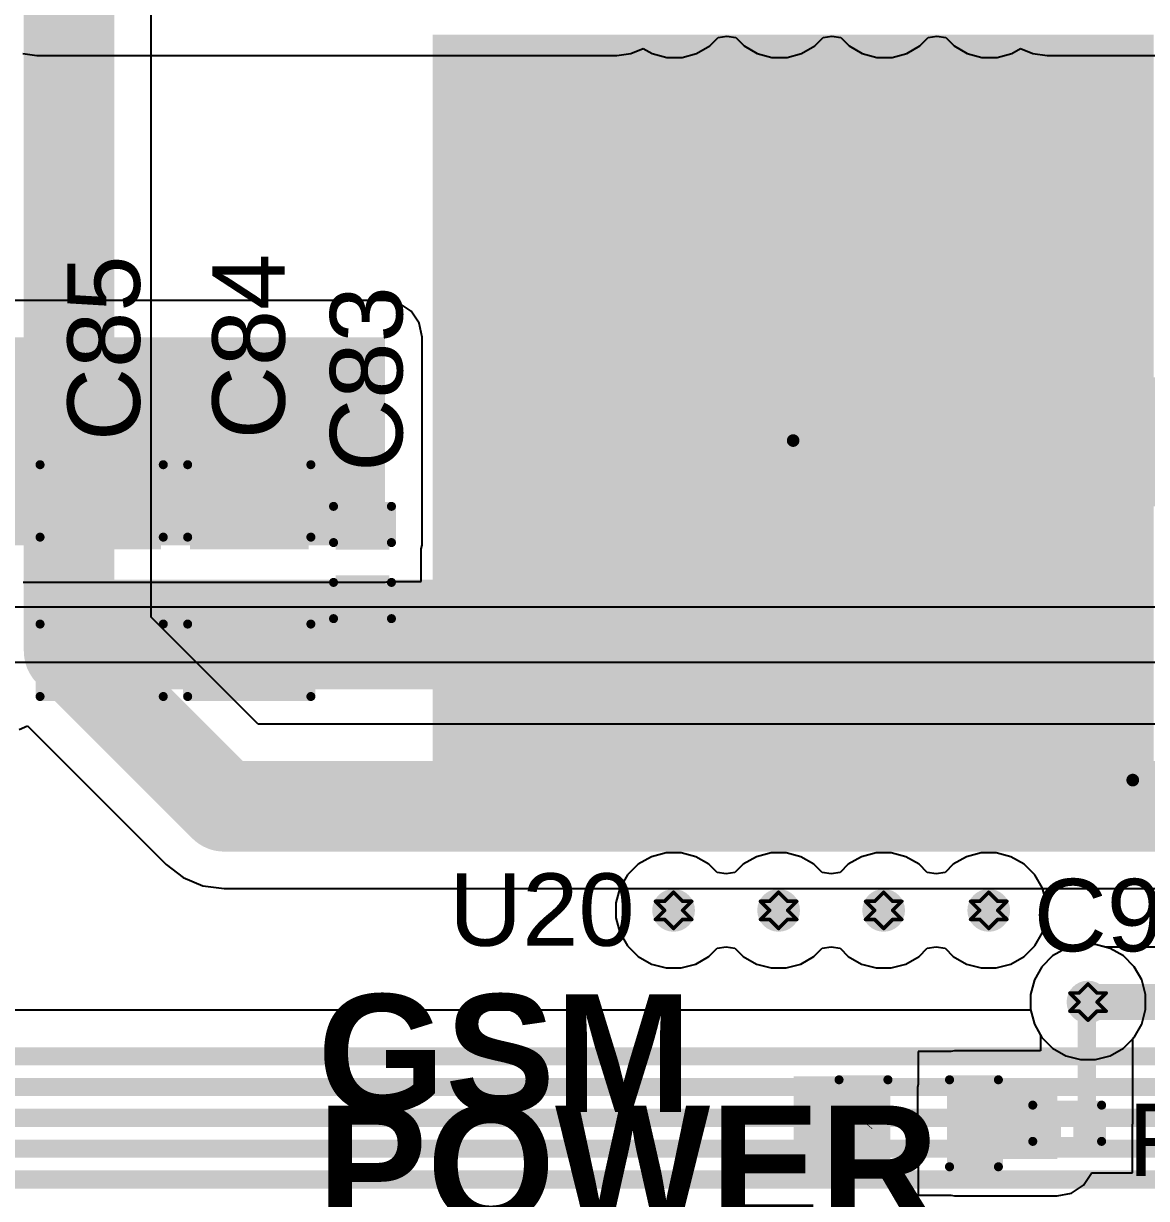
# Model space of a CAD drawing. Header units: inches. Extents: x -3 to 5437, y -3 to 5435.
# Drawn here: x 77.99 to 93.74, y 10.12 to 26.6 of the extents above; entities that cross this region are included whole.
import ezdxf

# ---------------------------------------------------------------- set-up
doc = ezdxf.new("R2010")
doc.units = ezdxf.units.IN
for name, color, linetype in [('Bottom Layer', 5, 'Continuous'), ('Bottom Solder', 6, 'Continuous'), ('Drill Drawing', 1, 'Continuous'), ('GND', 16, 'Continuous'), ('PWR', 76, 'Continuous'), ('Top Layer', 1, 'Continuous'), ('Top Overlay', 2, 'Continuous'), ('Top Paste', 8, 'Continuous'), ('Top Solder', 216, 'Continuous'), ('Via Holes', 16, 'Continuous')]:
    doc.layers.add(name, color=color, linetype=linetype)
doc.styles.add('Arial', font='', dxfattribs={"height": 0.2})
doc.styles.add('Arial_Bold', font='', dxfattribs={"height": 0.2})
doc.styles.get('Arial').set_extended_font_data('Arial')
doc.styles.get('Arial_Bold').set_extended_font_data('Arial', bold=True)

# ---------------------------------------------------------------- blocks, each defined once
blk = doc.blocks.new('C__0402_157')
at = {"layer": 'Top Layer'}
for points in [[(-0.699, -0.318), (-0.699, 0.318), (-0.241, 0.318), (-0.241, -0.318)], [(0.241, -0.318), (0.241, 0.318), (0.699, 0.318), (0.699, -0.318)]]:
    blk.add_hatch(color=1, dxfattribs=at).paths.add_polyline_path(points)
at = {"layer": 'Top Paste'}
for points in [[(-0.699, -0.318), (-0.699, 0.318), (-0.241, 0.318), (-0.241, -0.318)], [(0.241, -0.318), (0.241, 0.318), (0.699, 0.318), (0.699, -0.318)]]:
    blk.add_hatch(color=8, dxfattribs=at).paths.add_polyline_path(points)
at = {"layer": 'Top Solder'}
for points in [[(-0.758, -0.377), (-0.758, 0.377), (-0.181, 0.377), (-0.181, -0.377)], [(0.181, -0.377), (0.181, 0.377), (0.758, 0.377), (0.758, -0.377)]]:
    blk.add_hatch(color=216, dxfattribs=at).paths.add_polyline_path(points)
at = {"layer": 'Top Overlay'}
for points in [[(-0.787, 0.406, 0.127, 0.127, 0), (-0.787, -0.406, 0.127, 0.127, 0)], [(-0.787, 0.406, 0.127, 0.127, 0), (-0.279, 0.406, 0.127, 0.127, 0)], [(0.279, 0.406, 0.127, 0.127, 0), (0.787, 0.406, 0.127, 0.127, 0)], [(0.787, 0.406, 0.127, 0.127, 0), (0.787, -0.406, 0.127, 0.127, 0)], [(-0.787, -0.406, 0.127, 0.127, 0), (-0.279, -0.406, 0.127, 0.127, 0)], [(0.279, -0.406, 0.127, 0.127, 0), (0.787, -0.406, 0.127, 0.127, 0)]]:
    blk.add_lwpolyline(points, format="xyseb", dxfattribs=at)
for points in [[(-0.819, 0.406, 0.0635, 0.0635, 1), (-0.756, 0.406, 0.0635, 0.0635, 1)], [(-0.819, 0.406, 0.0635, 0.0635, 1), (-0.756, 0.406, 0.0635, 0.0635, 1)], [(-0.311, 0.406, 0.0635, 0.0635, 1), (-0.248, 0.406, 0.0635, 0.0635, 1)], [(0.248, 0.406, 0.0635, 0.0635, 1), (0.311, 0.406, 0.0635, 0.0635, 1)], [(0.756, 0.406, 0.0635, 0.0635, 1), (0.819, 0.406, 0.0635, 0.0635, 1)], [(0.756, 0.406, 0.0635, 0.0635, 1), (0.819, 0.406, 0.0635, 0.0635, 1)], [(-0.819, -0.406, 0.0635, 0.0635, 1), (-0.756, -0.406, 0.0635, 0.0635, 1)], [(-0.819, -0.406, 0.0635, 0.0635, 1), (-0.756, -0.406, 0.0635, 0.0635, 1)], [(-0.311, -0.406, 0.0635, 0.0635, 1), (-0.248, -0.406, 0.0635, 0.0635, 1)], [(0.248, -0.406, 0.0635, 0.0635, 1), (0.311, -0.406, 0.0635, 0.0635, 1)], [(0.756, -0.406, 0.0635, 0.0635, 1), (0.819, -0.406, 0.0635, 0.0635, 1)], [(0.756, -0.406, 0.0635, 0.0635, 1), (0.819, -0.406, 0.0635, 0.0635, 1)]]:
    blk.add_lwpolyline(points, format="xyseb", close=True, dxfattribs=at)
blk = doc.blocks.new('TO_263_5__D2PAK__163')
at = {"layer": 'Top Layer'}
blk.add_hatch(color=1, dxfattribs=at).paths.add_polyline_path([(-5.59, 9.528), (5.59, 9.528), (5.59, -0.382), (-5.59, -0.382)])
at = {"layer": 'Top Paste'}
blk.add_hatch(color=8, dxfattribs=at).paths.add_polyline_path([(-5.59, 9.528), (5.59, 9.528), (5.59, -0.382), (-5.59, -0.382)])
at = {"layer": 'Top Solder'}
blk.add_hatch(color=216, dxfattribs=at).paths.add_polyline_path([(-5.692, 9.629), (5.692, 9.629), (5.692, -0.484), (-5.692, -0.484)])
blk = doc.blocks.new('R___0201_179')
at = {"layer": 'Top Layer'}
for points in [[(-0.41, 0.185), (-0.14, 0.185), (-0.14, -0.185), (-0.41, -0.185)], [(0.14, 0.185), (0.41, 0.185), (0.41, -0.185), (0.14, -0.185)]]:
    blk.add_hatch(color=1, dxfattribs=at).paths.add_polyline_path(points)
at = {"layer": 'Top Paste'}
for points in [[(-0.41, 0.185), (-0.14, 0.185), (-0.14, -0.185), (-0.41, -0.185)], [(0.14, 0.185), (0.41, 0.185), (0.41, -0.185), (0.14, -0.185)]]:
    blk.add_hatch(color=8, dxfattribs=at).paths.add_polyline_path(points)
at = {"layer": 'Top Solder'}
for points in [[(-0.465, 0.24), (-0.085, 0.24), (-0.085, -0.24), (-0.465, -0.24)], [(0.085, 0.24), (0.465, 0.24), (0.465, -0.24), (0.085, -0.24)]]:
    blk.add_hatch(color=216, dxfattribs=at).paths.add_polyline_path(points)
at = {"layer": 'Top Overlay'}
for points in [[(-0.483, 0.254, 0.127, 0.127, 0), (0.483, 0.254, 0.127, 0.127, 0)], [(-0.483, -0.254, 0.127, 0.127, 0), (-0.483, 0.254, 0.127, 0.127, 0)], [(0.483, -0.254, 0.127, 0.127, 0), (0.483, 0.254, 0.127, 0.127, 0)], [(-0.483, -0.254, 0.127, 0.127, 0), (0.483, -0.254, 0.127, 0.127, 0)]]:
    blk.add_lwpolyline(points, format="xyseb", dxfattribs=at)
for points in [[(-0.514, 0.254, 0.0635, 0.0635, 1), (-0.451, 0.254, 0.0635, 0.0635, 1)], [(-0.514, 0.254, 0.0635, 0.0635, 1), (-0.451, 0.254, 0.0635, 0.0635, 1)], [(0.451, 0.254, 0.0635, 0.0635, 1), (0.514, 0.254, 0.0635, 0.0635, 1)], [(0.451, 0.254, 0.0635, 0.0635, 1), (0.514, 0.254, 0.0635, 0.0635, 1)], [(-0.514, -0.254, 0.0635, 0.0635, 1), (-0.451, -0.254, 0.0635, 0.0635, 1)], [(-0.514, -0.254, 0.0635, 0.0635, 1), (-0.451, -0.254, 0.0635, 0.0635, 1)], [(0.451, -0.254, 0.0635, 0.0635, 1), (0.514, -0.254, 0.0635, 0.0635, 1)], [(0.451, -0.254, 0.0635, 0.0635, 1), (0.514, -0.254, 0.0635, 0.0635, 1)]]:
    blk.add_lwpolyline(points, format="xyseb", close=True, dxfattribs=at)
blk = doc.blocks.new('LED_0603_193')
at = {"layer": 'Top Layer'}
for points in [[(-1, 0.5), (-0.5, 0.5), (-0.5, -0.5), (-1, -0.5)], [(0.5, 0.5), (1, 0.5), (1, -0.5), (0.5, -0.5)]]:
    blk.add_hatch(color=1, dxfattribs=at).paths.add_polyline_path(points)
at = {"layer": 'Top Overlay'}
blk.add_hatch(color=2, dxfattribs=at).paths.add_polyline_path([(1.118, -0.66), (1.753, -0.66), (1.753, 0.66), (1.118, 0.66)])
at = {"layer": 'Top Paste'}
for points in [[(-1, 0.5), (-0.5, 0.5), (-0.5, -0.5), (-1, -0.5)], [(0.5, 0.5), (1, 0.5), (1, -0.5), (0.5, -0.5)]]:
    blk.add_hatch(color=8, dxfattribs=at).paths.add_polyline_path(points)
at = {"layer": 'Top Solder'}
for points in [[(-1.102, 0.602), (-0.398, 0.602), (-0.398, -0.602), (-1.102, -0.602)], [(0.398, 0.602), (1.102, 0.602), (1.102, -0.602), (0.398, -0.602)]]:
    blk.add_hatch(color=216, dxfattribs=at).paths.add_polyline_path(points)
at = {"layer": 'Top Overlay'}
for points in [[(-1.118, 0.61, 0.127, 0.127, 0), (-1.118, -0.61, 0.127, 0.127, 0)], [(-0.432, 0.61, 0.127, 0.127, 0), (-1.118, 0.61, 0.127, 0.127, 0)], [(1.118, 0.61, 0.127, 0.127, 0), (0.432, 0.61, 0.127, 0.127, 0)], [(1.118, 0.61, 0.127, 0.127, 0), (1.118, -0.61, 0.127, 0.127, 0)], [(-0.432, -0.61, 0.127, 0.127, 0), (-1.118, -0.61, 0.127, 0.127, 0)], [(1.118, -0.61, 0.127, 0.127, 0), (0.432, -0.61, 0.127, 0.127, 0)]]:
    blk.add_lwpolyline(points, format="xyseb", dxfattribs=at)
for points in [[(-1.149, 0.61, 0.0635, 0.0635, 1), (-1.086, 0.61, 0.0635, 0.0635, 1)], [(-1.149, 0.61, 0.0635, 0.0635, 1), (-1.086, 0.61, 0.0635, 0.0635, 1)], [(-0.464, 0.61, 0.0635, 0.0635, 1), (-0.4, 0.61, 0.0635, 0.0635, 1)], [(0.4, 0.61, 0.0635, 0.0635, 1), (0.464, 0.61, 0.0635, 0.0635, 1)], [(1.086, 0.61, 0.0635, 0.0635, 1), (1.149, 0.61, 0.0635, 0.0635, 1)], [(1.086, 0.61, 0.0635, 0.0635, 1), (1.149, 0.61, 0.0635, 0.0635, 1)], [(-1.149, -0.61, 0.0635, 0.0635, 1), (-1.086, -0.61, 0.0635, 0.0635, 1)], [(-1.149, -0.61, 0.0635, 0.0635, 1), (-1.086, -0.61, 0.0635, 0.0635, 1)], [(-0.464, -0.61, 0.0635, 0.0635, 1), (-0.4, -0.61, 0.0635, 0.0635, 1)], [(0.4, -0.61, 0.0635, 0.0635, 1), (0.464, -0.61, 0.0635, 0.0635, 1)], [(1.086, -0.61, 0.0635, 0.0635, 1), (1.149, -0.61, 0.0635, 0.0635, 1)], [(1.086, -0.61, 0.0635, 0.0635, 1), (1.149, -0.61, 0.0635, 0.0635, 1)]]:
    blk.add_lwpolyline(points, format="xyseb", close=True, dxfattribs=at)
blk = doc.blocks.new('C___0805_222')
at = {"layer": 'Top Layer'}
for points in [[(-1.524, 0.762), (-0.508, 0.762), (-0.508, -0.762), (-1.524, -0.762)], [(0.508, 0.762), (1.524, 0.762), (1.524, -0.762), (0.508, -0.762)]]:
    blk.add_hatch(color=1, dxfattribs=at).paths.add_polyline_path(points)
at = {"layer": 'Top Paste'}
for points in [[(-1.524, 0.762), (-0.508, 0.762), (-0.508, -0.762), (-1.524, -0.762)], [(0.508, 0.762), (1.524, 0.762), (1.524, -0.762), (0.508, -0.762)]]:
    blk.add_hatch(color=8, dxfattribs=at).paths.add_polyline_path(points)
at = {"layer": 'Top Solder'}
for points in [[(-1.594, 0.832), (-0.438, 0.832), (-0.438, -0.832), (-1.594, -0.832)], [(0.438, 0.832), (1.594, 0.832), (1.594, -0.832), (0.438, -0.832)]]:
    blk.add_hatch(color=216, dxfattribs=at).paths.add_polyline_path(points)
at = {"layer": 'Top Overlay'}
for points in [[(-1.626, 0.864, 0.127, 0.127, 0), (-1.626, -0.864, 0.127, 0.127, 0)], [(-1.626, 0.864, 0.127, 0.127, 0), (-0.61, 0.864, 0.127, 0.127, 0)], [(0.61, 0.864, 0.127, 0.127, 0), (1.626, 0.864, 0.127, 0.127, 0)], [(1.626, 0.864, 0.127, 0.127, 0), (1.626, -0.864, 0.127, 0.127, 0)], [(-1.626, -0.864, 0.127, 0.127, 0), (-0.61, -0.864, 0.127, 0.127, 0)], [(0.61, -0.864, 0.127, 0.127, 0), (1.626, -0.864, 0.127, 0.127, 0)]]:
    blk.add_lwpolyline(points, format="xyseb", dxfattribs=at)
for points in [[(-1.657, 0.864, 0.0635, 0.0635, 1), (-1.594, 0.864, 0.0635, 0.0635, 1)], [(-1.657, 0.864, 0.0635, 0.0635, 1), (-1.594, 0.864, 0.0635, 0.0635, 1)], [(-0.641, 0.864, 0.0635, 0.0635, 1), (-0.578, 0.864, 0.0635, 0.0635, 1)], [(0.578, 0.864, 0.0635, 0.0635, 1), (0.641, 0.864, 0.0635, 0.0635, 1)], [(1.594, 0.864, 0.0635, 0.0635, 1), (1.657, 0.864, 0.0635, 0.0635, 1)], [(1.594, 0.864, 0.0635, 0.0635, 1), (1.657, 0.864, 0.0635, 0.0635, 1)], [(-1.657, -0.864, 0.0635, 0.0635, 1), (-1.594, -0.864, 0.0635, 0.0635, 1)], [(-1.657, -0.864, 0.0635, 0.0635, 1), (-1.594, -0.864, 0.0635, 0.0635, 1)], [(-0.641, -0.864, 0.0635, 0.0635, 1), (-0.578, -0.864, 0.0635, 0.0635, 1)], [(0.578, -0.864, 0.0635, 0.0635, 1), (0.641, -0.864, 0.0635, 0.0635, 1)], [(1.594, -0.864, 0.0635, 0.0635, 1), (1.657, -0.864, 0.0635, 0.0635, 1)], [(1.594, -0.864, 0.0635, 0.0635, 1), (1.657, -0.864, 0.0635, 0.0635, 1)]]:
    blk.add_lwpolyline(points, format="xyseb", close=True, dxfattribs=at)
blk = doc.blocks.new('C___0805_223')
at = {"layer": 'Top Layer'}
for points in [[(-1.524, 0.762), (-0.508, 0.762), (-0.508, -0.762), (-1.524, -0.762)], [(0.508, 0.762), (1.524, 0.762), (1.524, -0.762), (0.508, -0.762)]]:
    blk.add_hatch(color=1, dxfattribs=at).paths.add_polyline_path(points)
at = {"layer": 'Top Paste'}
for points in [[(-1.524, 0.762), (-0.508, 0.762), (-0.508, -0.762), (-1.524, -0.762)], [(0.508, 0.762), (1.524, 0.762), (1.524, -0.762), (0.508, -0.762)]]:
    blk.add_hatch(color=8, dxfattribs=at).paths.add_polyline_path(points)
at = {"layer": 'Top Solder'}
for points in [[(-1.594, 0.832), (-0.438, 0.832), (-0.438, -0.832), (-1.594, -0.832)], [(0.438, 0.832), (1.594, 0.832), (1.594, -0.832), (0.438, -0.832)]]:
    blk.add_hatch(color=216, dxfattribs=at).paths.add_polyline_path(points)
at = {"layer": 'Top Overlay'}
for points in [[(-1.626, 0.864, 0.127, 0.127, 0), (-1.626, -0.864, 0.127, 0.127, 0)], [(-1.626, 0.864, 0.127, 0.127, 0), (-0.61, 0.864, 0.127, 0.127, 0)], [(0.61, 0.864, 0.127, 0.127, 0), (1.626, 0.864, 0.127, 0.127, 0)], [(1.626, 0.864, 0.127, 0.127, 0), (1.626, -0.864, 0.127, 0.127, 0)], [(-1.626, -0.864, 0.127, 0.127, 0), (-0.61, -0.864, 0.127, 0.127, 0)], [(0.61, -0.864, 0.127, 0.127, 0), (1.626, -0.864, 0.127, 0.127, 0)]]:
    blk.add_lwpolyline(points, format="xyseb", dxfattribs=at)
for points in [[(-1.657, 0.864, 0.0635, 0.0635, 1), (-1.594, 0.864, 0.0635, 0.0635, 1)], [(-1.657, 0.864, 0.0635, 0.0635, 1), (-1.594, 0.864, 0.0635, 0.0635, 1)], [(-0.641, 0.864, 0.0635, 0.0635, 1), (-0.578, 0.864, 0.0635, 0.0635, 1)], [(0.578, 0.864, 0.0635, 0.0635, 1), (0.641, 0.864, 0.0635, 0.0635, 1)], [(1.594, 0.864, 0.0635, 0.0635, 1), (1.657, 0.864, 0.0635, 0.0635, 1)], [(1.594, 0.864, 0.0635, 0.0635, 1), (1.657, 0.864, 0.0635, 0.0635, 1)], [(-1.657, -0.864, 0.0635, 0.0635, 1), (-1.594, -0.864, 0.0635, 0.0635, 1)], [(-1.657, -0.864, 0.0635, 0.0635, 1), (-1.594, -0.864, 0.0635, 0.0635, 1)], [(-0.641, -0.864, 0.0635, 0.0635, 1), (-0.578, -0.864, 0.0635, 0.0635, 1)], [(0.578, -0.864, 0.0635, 0.0635, 1), (0.641, -0.864, 0.0635, 0.0635, 1)], [(1.594, -0.864, 0.0635, 0.0635, 1), (1.657, -0.864, 0.0635, 0.0635, 1)], [(1.594, -0.864, 0.0635, 0.0635, 1), (1.657, -0.864, 0.0635, 0.0635, 1)]]:
    blk.add_lwpolyline(points, format="xyseb", close=True, dxfattribs=at)

msp = doc.modelspace()

# ---------------------------------------------------------------- hatches: boundary and pattern name
at = {"layer": 'Bottom Layer'}
h = msp.add_hatch(color=5, dxfattribs=at)
edge = h.paths.add_edge_path()
edge.add_arc((87.11, 14.163), 0.3, 0, 360)
h = msp.add_hatch(color=5, dxfattribs=at)
edge = h.paths.add_edge_path()
edge.add_arc((88.583, 14.163), 0.3, 0, 360)
h = msp.add_hatch(color=5, dxfattribs=at)
edge = h.paths.add_edge_path()
edge.add_arc((90.056, 14.163), 0.3, 0, 360)
h = msp.add_hatch(color=5, dxfattribs=at)
edge = h.paths.add_edge_path()
edge.add_arc((91.53, 14.163), 0.3, 0, 360)
h = msp.add_hatch(color=5, dxfattribs=at)
edge = h.paths.add_edge_path()
edge.add_arc((92.922, 12.877), 0.3, 0, 360)
at = {"layer": 'Bottom Solder'}
h = msp.add_hatch(color=6, dxfattribs=at)
edge = h.paths.add_edge_path()
edge.add_arc((87.11, 14.163), 0.15, 0, 360)
h = msp.add_hatch(color=6, dxfattribs=at)
edge = h.paths.add_edge_path()
edge.add_arc((88.583, 14.163), 0.15, 0, 360)
h = msp.add_hatch(color=6, dxfattribs=at)
edge = h.paths.add_edge_path()
edge.add_arc((90.056, 14.163), 0.15, 0, 360)
h = msp.add_hatch(color=6, dxfattribs=at)
edge = h.paths.add_edge_path()
edge.add_arc((91.53, 14.163), 0.15, 0, 360)
h = msp.add_hatch(color=6, dxfattribs=at)
edge = h.paths.add_edge_path()
edge.add_arc((92.922, 12.877), 0.15, 0, 360)
at = {"layer": 'GND'}
h = msp.add_hatch(color=16, dxfattribs=at)
edge = h.paths.add_edge_path()
edge.add_arc((87.11, 14.163), 0.3, 0, 360)
h = msp.add_hatch(color=16, dxfattribs=at)
edge = h.paths.add_edge_path()
edge.add_arc((88.583, 14.163), 0.3, 0, 360)
h = msp.add_hatch(color=16, dxfattribs=at)
edge = h.paths.add_edge_path()
edge.add_arc((90.056, 14.163), 0.3, 0, 360)
h = msp.add_hatch(color=16, dxfattribs=at)
edge = h.paths.add_edge_path()
edge.add_arc((91.53, 14.163), 0.3, 0, 360)
h = msp.add_hatch(color=16, dxfattribs=at)
edge = h.paths.add_edge_path()
edge.add_arc((92.922, 12.877), 0.3, 0, 360)
at = {"layer": 'PWR'}
h = msp.add_hatch(color=76, dxfattribs=at)
edge = h.paths.add_edge_path()
edge.add_arc((87.11, 14.163), 0.3, 0, 360)
h = msp.add_hatch(color=76, dxfattribs=at)
edge = h.paths.add_edge_path()
edge.add_arc((88.583, 14.163), 0.3, 0, 360)
h = msp.add_hatch(color=76, dxfattribs=at)
edge = h.paths.add_edge_path()
edge.add_arc((90.056, 14.163), 0.3, 0, 360)
h = msp.add_hatch(color=76, dxfattribs=at)
edge = h.paths.add_edge_path()
edge.add_arc((91.53, 14.163), 0.3, 0, 360)
h = msp.add_hatch(color=76, dxfattribs=at)
edge = h.paths.add_edge_path()
edge.add_arc((92.922, 12.877), 0.3, 0, 360)
at = {"layer": 'Top Layer'}
for points in [[(74.244, 19.283), (83.064, 19.283), (83.064, 22.2), (74.244, 22.2)], [(101.276, 19.829), (101.276, 21.638), (92.986, 21.638), (92.986, 19.829)], [(78.226, 17.264), (85.01, 17.264), (85.01, 18.8), (78.226, 18.8)], [(93.429, 15.162), (96.679, 15.162), (96.679, 16.079), (93.429, 16.079)], [(91.048, 10.677), (92.49, 10.677), (92.49, 11.677), (91.048, 11.677)]]:
    msp.add_hatch(color=1, dxfattribs=at).paths.add_polyline_path(points)
h = msp.add_hatch(color=1, dxfattribs=at)
edge = h.paths.add_edge_path()
edge.add_arc((87.11, 14.163), 0.3, 0, 360)
h = msp.add_hatch(color=1, dxfattribs=at)
edge = h.paths.add_edge_path()
edge.add_arc((88.583, 14.163), 0.3, 0, 360)
h = msp.add_hatch(color=1, dxfattribs=at)
edge = h.paths.add_edge_path()
edge.add_arc((90.056, 14.163), 0.3, 0, 360)
h = msp.add_hatch(color=1, dxfattribs=at)
edge = h.paths.add_edge_path()
edge.add_arc((91.53, 14.163), 0.3, 0, 360)
h = msp.add_hatch(color=1, dxfattribs=at)
edge = h.paths.add_edge_path()
edge.add_arc((92.922, 12.877), 0.3, 0, 360)
at = {"layer": 'Top Solder'}
h = msp.add_hatch(color=216, dxfattribs=at)
edge = h.paths.add_edge_path()
edge.add_arc((87.11, 14.163), 0.15, 0, 360)
h = msp.add_hatch(color=216, dxfattribs=at)
edge = h.paths.add_edge_path()
edge.add_arc((88.583, 14.163), 0.15, 0, 360)
h = msp.add_hatch(color=216, dxfattribs=at)
edge = h.paths.add_edge_path()
edge.add_arc((90.056, 14.163), 0.15, 0, 360)
h = msp.add_hatch(color=216, dxfattribs=at)
edge = h.paths.add_edge_path()
edge.add_arc((91.53, 14.163), 0.15, 0, 360)
h = msp.add_hatch(color=216, dxfattribs=at)
edge = h.paths.add_edge_path()
edge.add_arc((92.922, 12.877), 0.15, 0, 360)
at = {"layer": 'Via Holes'}
h = msp.add_hatch(color=7, dxfattribs=at)
edge = h.paths.add_edge_path()
edge.add_arc((87.11, 14.163), 0.15, 0, 360)
h = msp.add_hatch(color=7, dxfattribs=at)
edge = h.paths.add_edge_path()
edge.add_arc((88.583, 14.163), 0.15, 0, 360)
h = msp.add_hatch(color=7, dxfattribs=at)
edge = h.paths.add_edge_path()
edge.add_arc((90.056, 14.163), 0.15, 0, 360)
h = msp.add_hatch(color=7, dxfattribs=at)
edge = h.paths.add_edge_path()
edge.add_arc((91.53, 14.163), 0.15, 0, 360)
h = msp.add_hatch(color=7, dxfattribs=at)
edge = h.paths.add_edge_path()
edge.add_arc((92.922, 12.877), 0.15, 0, 360)

# ---------------------------------------------------------------- linework, layer by layer
at = {"layer": 'Bottom Layer'}
for p, q in [((79.785, 18.276), (79.785, 30.308)), ((81.286, 16.775), (79.785, 18.276)), ((77.934, 16.7), (78.051, 16.749)), ((78.051, 16.749), (79.994, 14.807)), ((97.66, 16.775), (81.286, 16.775)), ((79.994, 14.807), (80.232, 14.623)), ((80.232, 14.623), (80.51, 14.508)), ((80.51, 14.508), (80.809, 14.469)), ((80.809, 14.469), (97.66, 14.469)), ((92.816, 13.685), (92.611, 13.63)), ((93.029, 13.685), (92.816, 13.685)), ((93.176, 13.646), (93.029, 13.685)), ((92.426, 13.524), (92.276, 13.373)), ((92.611, 13.63), (92.426, 13.524)), ((97.393, 13.646), (93.176, 13.646)), ((92.276, 13.373), (92.17, 13.189)), ((92.17, 13.189), (92.114, 12.984)), ((92.114, 12.984), (92.114, 12.771)), ((92.109, 12.764), (73.946, 12.764)), ((92.114, 12.771), (92.109, 12.764))]:
    msp.add_line(p, q, dxfattribs=at)
for points in [[(78.632, 17.798, 1.27, 1.27, 0), (78.632, 30.308, 1.27, 1.27, 0)], [(78.632, 17.798, 1.27, 1.27, 0), (80.809, 15.622, 1.27, 1.27, 0)], [(80.809, 15.622, 1.27, 1.27, 0), (97.66, 15.622, 1.27, 1.27, 0)], [(92.922, 12.877, 0.508, 0.508, 0), (97.712, 12.877, 0.508, 0.508, 0)], [(58.435, 12.117, 0.254, 0.254, 0), (98.042, 12.117, 0.254, 0.254, 0)], [(58.613, 11.685, 0.254, 0.254, 0), (98.221, 11.685, 0.254, 0.254, 0)], [(58.792, 11.253, 0.254, 0.254, 0), (98.399, 11.253, 0.254, 0.254, 0)], [(58.971, 10.821, 0.254, 0.254, 0), (98.578, 10.821, 0.254, 0.254, 0)], [(59.15, 10.389, 0.254, 0.254, 0), (98.757, 10.389, 0.254, 0.254, 0)]]:
    msp.add_lwpolyline(points, format="xyseb", dxfattribs=at)
for points in [[(78.315, 17.798, 0.635, 0.635, 1), (78.95, 17.798, 0.635, 0.635, 1)], [(78.315, 17.798, 0.635, 0.635, 1), (78.95, 17.798, 0.635, 0.635, 1)], [(80.491, 15.622, 0.635, 0.635, 1), (81.126, 15.622, 0.635, 0.635, 1)], [(80.491, 15.622, 0.635, 0.635, 1), (81.126, 15.622, 0.635, 0.635, 1)], [(92.795, 12.877, 0.254, 0.254, 1), (93.049, 12.877, 0.254, 0.254, 1)]]:
    msp.add_lwpolyline(points, format="xyseb", close=True, dxfattribs=at)
at = {"layer": 'Drill Drawing'}
for points in [[(86.983, 14.29, 0.0508, 0.0508, 0), (87.11, 14.417, 0.0508, 0.0508, 0)], [(87.11, 14.417, 0.0508, 0.0508, 0), (87.237, 14.29, 0.0508, 0.0508, 0)], [(88.456, 14.29, 0.0508, 0.0508, 0), (88.583, 14.417, 0.0508, 0.0508, 0)], [(88.583, 14.417, 0.0508, 0.0508, 0), (88.71, 14.29, 0.0508, 0.0508, 0)], [(89.929, 14.29, 0.0508, 0.0508, 0), (90.056, 14.417, 0.0508, 0.0508, 0)], [(90.056, 14.417, 0.0508, 0.0508, 0), (90.183, 14.29, 0.0508, 0.0508, 0)], [(91.403, 14.29, 0.0508, 0.0508, 0), (91.53, 14.417, 0.0508, 0.0508, 0)], [(91.53, 14.417, 0.0508, 0.0508, 0), (91.657, 14.29, 0.0508, 0.0508, 0)], [(86.856, 14.29, 0.0508, 0.0508, 0), (86.983, 14.163, 0.0508, 0.0508, 0)], [(86.856, 14.29, 0.0508, 0.0508, 0), (86.983, 14.29, 0.0508, 0.0508, 0)], [(86.856, 14.036, 0.0508, 0.0508, 0), (86.983, 14.163, 0.0508, 0.0508, 0)], [(87.237, 14.29, 0.0508, 0.0508, 0), (87.364, 14.29, 0.0508, 0.0508, 0)], [(87.237, 14.163, 0.0508, 0.0508, 0), (87.364, 14.29, 0.0508, 0.0508, 0)], [(87.237, 14.163, 0.0508, 0.0508, 0), (87.364, 14.036, 0.0508, 0.0508, 0)], [(88.329, 14.29, 0.0508, 0.0508, 0), (88.456, 14.163, 0.0508, 0.0508, 0)], [(88.329, 14.29, 0.0508, 0.0508, 0), (88.456, 14.29, 0.0508, 0.0508, 0)], [(88.329, 14.036, 0.0508, 0.0508, 0), (88.456, 14.163, 0.0508, 0.0508, 0)], [(88.71, 14.29, 0.0508, 0.0508, 0), (88.837, 14.29, 0.0508, 0.0508, 0)], [(88.71, 14.163, 0.0508, 0.0508, 0), (88.837, 14.29, 0.0508, 0.0508, 0)], [(88.71, 14.163, 0.0508, 0.0508, 0), (88.837, 14.036, 0.0508, 0.0508, 0)], [(89.802, 14.29, 0.0508, 0.0508, 0), (89.929, 14.163, 0.0508, 0.0508, 0)], [(89.802, 14.29, 0.0508, 0.0508, 0), (89.929, 14.29, 0.0508, 0.0508, 0)], [(89.802, 14.036, 0.0508, 0.0508, 0), (89.929, 14.163, 0.0508, 0.0508, 0)], [(90.183, 14.29, 0.0508, 0.0508, 0), (90.31, 14.29, 0.0508, 0.0508, 0)], [(90.183, 14.163, 0.0508, 0.0508, 0), (90.31, 14.29, 0.0508, 0.0508, 0)], [(90.183, 14.163, 0.0508, 0.0508, 0), (90.31, 14.036, 0.0508, 0.0508, 0)], [(91.276, 14.29, 0.0508, 0.0508, 0), (91.403, 14.163, 0.0508, 0.0508, 0)], [(91.276, 14.29, 0.0508, 0.0508, 0), (91.403, 14.29, 0.0508, 0.0508, 0)], [(91.276, 14.036, 0.0508, 0.0508, 0), (91.403, 14.163, 0.0508, 0.0508, 0)], [(91.657, 14.29, 0.0508, 0.0508, 0), (91.784, 14.29, 0.0508, 0.0508, 0)], [(91.657, 14.163, 0.0508, 0.0508, 0), (91.784, 14.29, 0.0508, 0.0508, 0)], [(91.657, 14.163, 0.0508, 0.0508, 0), (91.784, 14.036, 0.0508, 0.0508, 0)], [(86.856, 14.036, 0.0508, 0.0508, 0), (86.983, 14.036, 0.0508, 0.0508, 0)], [(86.983, 14.036, 0.0508, 0.0508, 0), (87.11, 13.909, 0.0508, 0.0508, 0)], [(87.11, 13.909, 0.0508, 0.0508, 0), (87.237, 14.036, 0.0508, 0.0508, 0)], [(87.237, 14.036, 0.0508, 0.0508, 0), (87.364, 14.036, 0.0508, 0.0508, 0)], [(88.329, 14.036, 0.0508, 0.0508, 0), (88.456, 14.036, 0.0508, 0.0508, 0)], [(88.456, 14.036, 0.0508, 0.0508, 0), (88.583, 13.909, 0.0508, 0.0508, 0)], [(88.583, 13.909, 0.0508, 0.0508, 0), (88.71, 14.036, 0.0508, 0.0508, 0)], [(88.71, 14.036, 0.0508, 0.0508, 0), (88.837, 14.036, 0.0508, 0.0508, 0)], [(89.802, 14.036, 0.0508, 0.0508, 0), (89.929, 14.036, 0.0508, 0.0508, 0)], [(89.929, 14.036, 0.0508, 0.0508, 0), (90.056, 13.909, 0.0508, 0.0508, 0)], [(90.056, 13.909, 0.0508, 0.0508, 0), (90.183, 14.036, 0.0508, 0.0508, 0)], [(90.183, 14.036, 0.0508, 0.0508, 0), (90.31, 14.036, 0.0508, 0.0508, 0)], [(91.276, 14.036, 0.0508, 0.0508, 0), (91.403, 14.036, 0.0508, 0.0508, 0)], [(91.403, 14.036, 0.0508, 0.0508, 0), (91.53, 13.909, 0.0508, 0.0508, 0)], [(91.53, 13.909, 0.0508, 0.0508, 0), (91.657, 14.036, 0.0508, 0.0508, 0)], [(91.657, 14.036, 0.0508, 0.0508, 0), (91.784, 14.036, 0.0508, 0.0508, 0)], [(92.668, 13.004, 0.0508, 0.0508, 0), (92.795, 12.877, 0.0508, 0.0508, 0)], [(92.668, 13.004, 0.0508, 0.0508, 0), (92.795, 13.004, 0.0508, 0.0508, 0)], [(92.795, 13.004, 0.0508, 0.0508, 0), (92.922, 13.131, 0.0508, 0.0508, 0)], [(92.922, 13.131, 0.0508, 0.0508, 0), (93.049, 13.004, 0.0508, 0.0508, 0)], [(93.049, 13.004, 0.0508, 0.0508, 0), (93.176, 13.004, 0.0508, 0.0508, 0)], [(93.049, 12.877, 0.0508, 0.0508, 0), (93.176, 13.004, 0.0508, 0.0508, 0)], [(92.668, 12.75, 0.0508, 0.0508, 0), (92.795, 12.877, 0.0508, 0.0508, 0)], [(93.049, 12.877, 0.0508, 0.0508, 0), (93.176, 12.75, 0.0508, 0.0508, 0)], [(92.668, 12.75, 0.0508, 0.0508, 0), (92.795, 12.75, 0.0508, 0.0508, 0)], [(92.795, 12.75, 0.0508, 0.0508, 0), (92.922, 12.623, 0.0508, 0.0508, 0)], [(92.922, 12.623, 0.0508, 0.0508, 0), (93.049, 12.75, 0.0508, 0.0508, 0)], [(93.049, 12.75, 0.0508, 0.0508, 0), (93.176, 12.75, 0.0508, 0.0508, 0)]]:
    msp.add_lwpolyline(points, format="xyseb", dxfattribs=at)
for points in [[(87.097, 14.417, 0.0254, 0.0254, 1), (87.123, 14.417, 0.0254, 0.0254, 1)], [(87.097, 14.417, 0.0254, 0.0254, 1), (87.123, 14.417, 0.0254, 0.0254, 1)], [(88.57, 14.417, 0.0254, 0.0254, 1), (88.596, 14.417, 0.0254, 0.0254, 1)], [(88.57, 14.417, 0.0254, 0.0254, 1), (88.596, 14.417, 0.0254, 0.0254, 1)], [(90.044, 14.417, 0.0254, 0.0254, 1), (90.069, 14.417, 0.0254, 0.0254, 1)], [(90.044, 14.417, 0.0254, 0.0254, 1), (90.069, 14.417, 0.0254, 0.0254, 1)], [(91.517, 14.417, 0.0254, 0.0254, 1), (91.542, 14.417, 0.0254, 0.0254, 1)], [(91.517, 14.417, 0.0254, 0.0254, 1), (91.542, 14.417, 0.0254, 0.0254, 1)], [(86.843, 14.29, 0.0254, 0.0254, 1), (86.869, 14.29, 0.0254, 0.0254, 1)], [(86.843, 14.29, 0.0254, 0.0254, 1), (86.869, 14.29, 0.0254, 0.0254, 1)], [(86.97, 14.29, 0.0254, 0.0254, 1), (86.996, 14.29, 0.0254, 0.0254, 1)], [(86.97, 14.29, 0.0254, 0.0254, 1), (86.996, 14.29, 0.0254, 0.0254, 1)], [(86.97, 14.163, 0.0254, 0.0254, 1), (86.996, 14.163, 0.0254, 0.0254, 1)], [(86.97, 14.163, 0.0254, 0.0254, 1), (86.996, 14.163, 0.0254, 0.0254, 1)], [(87.224, 14.29, 0.0254, 0.0254, 1), (87.25, 14.29, 0.0254, 0.0254, 1)], [(87.224, 14.29, 0.0254, 0.0254, 1), (87.25, 14.29, 0.0254, 0.0254, 1)], [(87.224, 14.163, 0.0254, 0.0254, 1), (87.25, 14.163, 0.0254, 0.0254, 1)], [(87.224, 14.163, 0.0254, 0.0254, 1), (87.25, 14.163, 0.0254, 0.0254, 1)], [(87.351, 14.29, 0.0254, 0.0254, 1), (87.377, 14.29, 0.0254, 0.0254, 1)], [(87.351, 14.29, 0.0254, 0.0254, 1), (87.377, 14.29, 0.0254, 0.0254, 1)], [(88.316, 14.29, 0.0254, 0.0254, 1), (88.342, 14.29, 0.0254, 0.0254, 1)], [(88.316, 14.29, 0.0254, 0.0254, 1), (88.342, 14.29, 0.0254, 0.0254, 1)], [(88.443, 14.29, 0.0254, 0.0254, 1), (88.469, 14.29, 0.0254, 0.0254, 1)], [(88.443, 14.29, 0.0254, 0.0254, 1), (88.469, 14.29, 0.0254, 0.0254, 1)], [(88.443, 14.163, 0.0254, 0.0254, 1), (88.469, 14.163, 0.0254, 0.0254, 1)], [(88.443, 14.163, 0.0254, 0.0254, 1), (88.469, 14.163, 0.0254, 0.0254, 1)], [(88.697, 14.29, 0.0254, 0.0254, 1), (88.723, 14.29, 0.0254, 0.0254, 1)], [(88.697, 14.29, 0.0254, 0.0254, 1), (88.723, 14.29, 0.0254, 0.0254, 1)], [(88.697, 14.163, 0.0254, 0.0254, 1), (88.723, 14.163, 0.0254, 0.0254, 1)], [(88.697, 14.163, 0.0254, 0.0254, 1), (88.723, 14.163, 0.0254, 0.0254, 1)], [(88.824, 14.29, 0.0254, 0.0254, 1), (88.85, 14.29, 0.0254, 0.0254, 1)], [(88.824, 14.29, 0.0254, 0.0254, 1), (88.85, 14.29, 0.0254, 0.0254, 1)], [(89.79, 14.29, 0.0254, 0.0254, 1), (89.815, 14.29, 0.0254, 0.0254, 1)], [(89.79, 14.29, 0.0254, 0.0254, 1), (89.815, 14.29, 0.0254, 0.0254, 1)], [(89.917, 14.29, 0.0254, 0.0254, 1), (89.942, 14.29, 0.0254, 0.0254, 1)], [(89.917, 14.29, 0.0254, 0.0254, 1), (89.942, 14.29, 0.0254, 0.0254, 1)], [(89.917, 14.163, 0.0254, 0.0254, 1), (89.942, 14.163, 0.0254, 0.0254, 1)], [(89.917, 14.163, 0.0254, 0.0254, 1), (89.942, 14.163, 0.0254, 0.0254, 1)], [(90.171, 14.29, 0.0254, 0.0254, 1), (90.196, 14.29, 0.0254, 0.0254, 1)], [(90.171, 14.29, 0.0254, 0.0254, 1), (90.196, 14.29, 0.0254, 0.0254, 1)], [(90.171, 14.163, 0.0254, 0.0254, 1), (90.196, 14.163, 0.0254, 0.0254, 1)], [(90.171, 14.163, 0.0254, 0.0254, 1), (90.196, 14.163, 0.0254, 0.0254, 1)], [(90.298, 14.29, 0.0254, 0.0254, 1), (90.323, 14.29, 0.0254, 0.0254, 1)], [(90.298, 14.29, 0.0254, 0.0254, 1), (90.323, 14.29, 0.0254, 0.0254, 1)], [(91.263, 14.29, 0.0254, 0.0254, 1), (91.288, 14.29, 0.0254, 0.0254, 1)], [(91.263, 14.29, 0.0254, 0.0254, 1), (91.288, 14.29, 0.0254, 0.0254, 1)], [(91.39, 14.29, 0.0254, 0.0254, 1), (91.415, 14.29, 0.0254, 0.0254, 1)], [(91.39, 14.29, 0.0254, 0.0254, 1), (91.415, 14.29, 0.0254, 0.0254, 1)], [(91.39, 14.163, 0.0254, 0.0254, 1), (91.415, 14.163, 0.0254, 0.0254, 1)], [(91.39, 14.163, 0.0254, 0.0254, 1), (91.415, 14.163, 0.0254, 0.0254, 1)], [(91.644, 14.29, 0.0254, 0.0254, 1), (91.669, 14.29, 0.0254, 0.0254, 1)], [(91.644, 14.29, 0.0254, 0.0254, 1), (91.669, 14.29, 0.0254, 0.0254, 1)], [(91.644, 14.163, 0.0254, 0.0254, 1), (91.669, 14.163, 0.0254, 0.0254, 1)], [(91.644, 14.163, 0.0254, 0.0254, 1), (91.669, 14.163, 0.0254, 0.0254, 1)], [(91.771, 14.29, 0.0254, 0.0254, 1), (91.796, 14.29, 0.0254, 0.0254, 1)], [(91.771, 14.29, 0.0254, 0.0254, 1), (91.796, 14.29, 0.0254, 0.0254, 1)], [(86.843, 14.036, 0.0254, 0.0254, 1), (86.869, 14.036, 0.0254, 0.0254, 1)], [(86.843, 14.036, 0.0254, 0.0254, 1), (86.869, 14.036, 0.0254, 0.0254, 1)], [(86.97, 14.036, 0.0254, 0.0254, 1), (86.996, 14.036, 0.0254, 0.0254, 1)], [(86.97, 14.036, 0.0254, 0.0254, 1), (86.996, 14.036, 0.0254, 0.0254, 1)], [(87.224, 14.036, 0.0254, 0.0254, 1), (87.25, 14.036, 0.0254, 0.0254, 1)], [(87.224, 14.036, 0.0254, 0.0254, 1), (87.25, 14.036, 0.0254, 0.0254, 1)], [(87.351, 14.036, 0.0254, 0.0254, 1), (87.377, 14.036, 0.0254, 0.0254, 1)], [(87.351, 14.036, 0.0254, 0.0254, 1), (87.377, 14.036, 0.0254, 0.0254, 1)], [(88.316, 14.036, 0.0254, 0.0254, 1), (88.342, 14.036, 0.0254, 0.0254, 1)], [(88.316, 14.036, 0.0254, 0.0254, 1), (88.342, 14.036, 0.0254, 0.0254, 1)], [(88.443, 14.036, 0.0254, 0.0254, 1), (88.469, 14.036, 0.0254, 0.0254, 1)], [(88.443, 14.036, 0.0254, 0.0254, 1), (88.469, 14.036, 0.0254, 0.0254, 1)], [(88.697, 14.036, 0.0254, 0.0254, 1), (88.723, 14.036, 0.0254, 0.0254, 1)], [(88.697, 14.036, 0.0254, 0.0254, 1), (88.723, 14.036, 0.0254, 0.0254, 1)], [(88.824, 14.036, 0.0254, 0.0254, 1), (88.85, 14.036, 0.0254, 0.0254, 1)], [(88.824, 14.036, 0.0254, 0.0254, 1), (88.85, 14.036, 0.0254, 0.0254, 1)], [(89.79, 14.036, 0.0254, 0.0254, 1), (89.815, 14.036, 0.0254, 0.0254, 1)], [(89.79, 14.036, 0.0254, 0.0254, 1), (89.815, 14.036, 0.0254, 0.0254, 1)], [(89.917, 14.036, 0.0254, 0.0254, 1), (89.942, 14.036, 0.0254, 0.0254, 1)], [(89.917, 14.036, 0.0254, 0.0254, 1), (89.942, 14.036, 0.0254, 0.0254, 1)], [(90.171, 14.036, 0.0254, 0.0254, 1), (90.196, 14.036, 0.0254, 0.0254, 1)], [(90.171, 14.036, 0.0254, 0.0254, 1), (90.196, 14.036, 0.0254, 0.0254, 1)], [(90.298, 14.036, 0.0254, 0.0254, 1), (90.323, 14.036, 0.0254, 0.0254, 1)], [(90.298, 14.036, 0.0254, 0.0254, 1), (90.323, 14.036, 0.0254, 0.0254, 1)], [(91.263, 14.036, 0.0254, 0.0254, 1), (91.288, 14.036, 0.0254, 0.0254, 1)], [(91.263, 14.036, 0.0254, 0.0254, 1), (91.288, 14.036, 0.0254, 0.0254, 1)], [(91.39, 14.036, 0.0254, 0.0254, 1), (91.415, 14.036, 0.0254, 0.0254, 1)], [(91.39, 14.036, 0.0254, 0.0254, 1), (91.415, 14.036, 0.0254, 0.0254, 1)], [(91.644, 14.036, 0.0254, 0.0254, 1), (91.669, 14.036, 0.0254, 0.0254, 1)], [(91.644, 14.036, 0.0254, 0.0254, 1), (91.669, 14.036, 0.0254, 0.0254, 1)], [(91.771, 14.036, 0.0254, 0.0254, 1), (91.796, 14.036, 0.0254, 0.0254, 1)], [(91.771, 14.036, 0.0254, 0.0254, 1), (91.796, 14.036, 0.0254, 0.0254, 1)], [(87.097, 13.909, 0.0254, 0.0254, 1), (87.123, 13.909, 0.0254, 0.0254, 1)], [(87.097, 13.909, 0.0254, 0.0254, 1), (87.123, 13.909, 0.0254, 0.0254, 1)], [(88.57, 13.909, 0.0254, 0.0254, 1), (88.596, 13.909, 0.0254, 0.0254, 1)], [(88.57, 13.909, 0.0254, 0.0254, 1), (88.596, 13.909, 0.0254, 0.0254, 1)], [(90.044, 13.909, 0.0254, 0.0254, 1), (90.069, 13.909, 0.0254, 0.0254, 1)], [(90.044, 13.909, 0.0254, 0.0254, 1), (90.069, 13.909, 0.0254, 0.0254, 1)], [(91.517, 13.909, 0.0254, 0.0254, 1), (91.542, 13.909, 0.0254, 0.0254, 1)], [(91.517, 13.909, 0.0254, 0.0254, 1), (91.542, 13.909, 0.0254, 0.0254, 1)], [(92.656, 13.004, 0.0254, 0.0254, 1), (92.681, 13.004, 0.0254, 0.0254, 1)], [(92.656, 13.004, 0.0254, 0.0254, 1), (92.681, 13.004, 0.0254, 0.0254, 1)], [(92.783, 13.004, 0.0254, 0.0254, 1), (92.808, 13.004, 0.0254, 0.0254, 1)], [(92.783, 13.004, 0.0254, 0.0254, 1), (92.808, 13.004, 0.0254, 0.0254, 1)], [(92.91, 13.131, 0.0254, 0.0254, 1), (92.935, 13.131, 0.0254, 0.0254, 1)], [(92.91, 13.131, 0.0254, 0.0254, 1), (92.935, 13.131, 0.0254, 0.0254, 1)], [(93.037, 13.004, 0.0254, 0.0254, 1), (93.062, 13.004, 0.0254, 0.0254, 1)], [(93.037, 13.004, 0.0254, 0.0254, 1), (93.062, 13.004, 0.0254, 0.0254, 1)], [(93.164, 13.004, 0.0254, 0.0254, 1), (93.189, 13.004, 0.0254, 0.0254, 1)], [(93.164, 13.004, 0.0254, 0.0254, 1), (93.189, 13.004, 0.0254, 0.0254, 1)], [(92.783, 12.877, 0.0254, 0.0254, 1), (92.808, 12.877, 0.0254, 0.0254, 1)], [(92.783, 12.877, 0.0254, 0.0254, 1), (92.808, 12.877, 0.0254, 0.0254, 1)], [(93.037, 12.877, 0.0254, 0.0254, 1), (93.062, 12.877, 0.0254, 0.0254, 1)], [(93.037, 12.877, 0.0254, 0.0254, 1), (93.062, 12.877, 0.0254, 0.0254, 1)], [(92.656, 12.75, 0.0254, 0.0254, 1), (92.681, 12.75, 0.0254, 0.0254, 1)], [(92.656, 12.75, 0.0254, 0.0254, 1), (92.681, 12.75, 0.0254, 0.0254, 1)], [(92.783, 12.75, 0.0254, 0.0254, 1), (92.808, 12.75, 0.0254, 0.0254, 1)], [(92.783, 12.75, 0.0254, 0.0254, 1), (92.808, 12.75, 0.0254, 0.0254, 1)], [(93.037, 12.75, 0.0254, 0.0254, 1), (93.062, 12.75, 0.0254, 0.0254, 1)], [(93.037, 12.75, 0.0254, 0.0254, 1), (93.062, 12.75, 0.0254, 0.0254, 1)], [(93.164, 12.75, 0.0254, 0.0254, 1), (93.189, 12.75, 0.0254, 0.0254, 1)], [(93.164, 12.75, 0.0254, 0.0254, 1), (93.189, 12.75, 0.0254, 0.0254, 1)], [(92.91, 12.623, 0.0254, 0.0254, 1), (92.935, 12.623, 0.0254, 0.0254, 1)], [(92.91, 12.623, 0.0254, 0.0254, 1), (92.935, 12.623, 0.0254, 0.0254, 1)]]:
    msp.add_lwpolyline(points, format="xyseb", close=True, dxfattribs=at)
at = {"layer": 'GND'}
for p, q in [((92.816, 13.685), (92.611, 13.63)), ((93.029, 13.685), (92.816, 13.685)), ((93.234, 13.63), (93.029, 13.685)), ((92.426, 13.524), (92.276, 13.373)), ((92.611, 13.63), (92.426, 13.524)), ((93.419, 13.524), (93.234, 13.63)), ((93.569, 13.373), (93.419, 13.524)), ((92.276, 13.373), (92.17, 13.189)), ((93.675, 13.189), (93.569, 13.373)), ((92.17, 13.189), (92.114, 12.984)), ((93.73, 12.984), (93.675, 13.189)), ((92.114, 12.984), (92.114, 12.771)), ((93.73, 12.771), (93.73, 12.984)), ((92.114, 12.771), (92.17, 12.565)), ((93.675, 12.565), (93.73, 12.771)), ((92.17, 12.565), (92.276, 12.381)), ((93.569, 12.381), (93.675, 12.565)), ((92.276, 12.381), (92.426, 12.231)), ((93.419, 12.231), (93.569, 12.381)), ((92.426, 12.231), (92.611, 12.124)), ((93.234, 12.124), (93.419, 12.231)), ((92.611, 12.124), (92.816, 12.069)), ((92.816, 12.069), (93.029, 12.069)), ((93.029, 12.069), (93.234, 12.124))]:
    msp.add_line(p, q, dxfattribs=at)
at = {"layer": 'PWR'}
for p, q in [((87.617, 26.288), (87.733, 26.404)), ((87.733, 26.404), (87.858, 26.424)), ((87.858, 26.424), (87.983, 26.404)), ((87.983, 26.404), (88.098, 26.288)), ((89.091, 26.288), (89.206, 26.404)), ((89.206, 26.404), (89.331, 26.424)), ((89.331, 26.424), (89.456, 26.404)), ((89.456, 26.404), (89.572, 26.288)), ((90.564, 26.288), (90.68, 26.404)), ((90.68, 26.404), (90.804, 26.424)), ((90.804, 26.424), (90.929, 26.404)), ((90.929, 26.404), (91.045, 26.288)), ((86.512, 26.182), (86.685, 26.253)), ((86.685, 26.253), (86.809, 26.182)), ((87.433, 26.182), (87.617, 26.288)), ((88.098, 26.288), (88.283, 26.182)), ((88.906, 26.182), (89.091, 26.288)), ((89.572, 26.288), (89.756, 26.182)), ((90.38, 26.182), (90.564, 26.288)), ((91.045, 26.288), (91.229, 26.182)), ((91.853, 26.182), (91.977, 26.253)), ((91.977, 26.253), (92.15, 26.182)), ((77.982, 26.182), (78.181, 26.155)), ((78.181, 26.155), (86.313, 26.155)), ((86.313, 26.155), (86.512, 26.182)), ((86.809, 26.182), (87.015, 26.127)), ((87.015, 26.127), (87.228, 26.127)), ((87.228, 26.127), (87.433, 26.182)), ((88.283, 26.182), (88.488, 26.127)), ((88.488, 26.127), (88.701, 26.127)), ((88.701, 26.127), (88.906, 26.182)), ((89.756, 26.182), (89.961, 26.127)), ((89.961, 26.127), (90.174, 26.127)), ((90.174, 26.127), (90.38, 26.182)), ((91.229, 26.182), (91.434, 26.127)), ((91.434, 26.127), (91.647, 26.127)), ((91.647, 26.127), (91.853, 26.182)), ((92.15, 26.182), (92.349, 26.155)), ((92.349, 26.155), (99.06, 26.155)), ((109.779, 18.415), (72.187, 18.415)), ((72.187, 17.646), (109.46, 17.646)), ((86.798, 14.916), (86.614, 14.81)), ((87.004, 14.971), (86.798, 14.916)), ((87.216, 14.971), (87.004, 14.971)), ((87.422, 14.916), (87.216, 14.971)), ((87.606, 14.81), (87.422, 14.916)), ((88.271, 14.916), (88.087, 14.81)), ((88.477, 14.971), (88.271, 14.916)), ((88.689, 14.971), (88.477, 14.971)), ((88.895, 14.916), (88.689, 14.971)), ((89.079, 14.81), (88.895, 14.916)), ((89.744, 14.916), (89.56, 14.81)), ((89.95, 14.971), (89.744, 14.916)), ((90.163, 14.971), (89.95, 14.971)), ((90.368, 14.916), (90.163, 14.971)), ((90.552, 14.81), (90.368, 14.916)), ((91.218, 14.916), (91.033, 14.81)), ((91.423, 14.971), (91.218, 14.916)), ((91.636, 14.971), (91.423, 14.971)), ((91.841, 14.916), (91.636, 14.971)), ((92.026, 14.81), (91.841, 14.916)), ((86.614, 14.81), (86.463, 14.659)), ((87.722, 14.694), (87.606, 14.81)), ((87.847, 14.674), (87.722, 14.694)), ((87.971, 14.694), (87.847, 14.674)), ((88.087, 14.81), (87.971, 14.694)), ((89.195, 14.694), (89.079, 14.81)), ((89.32, 14.674), (89.195, 14.694)), ((89.444, 14.694), (89.32, 14.674)), ((89.56, 14.81), (89.444, 14.694)), ((90.668, 14.694), (90.552, 14.81)), ((90.793, 14.674), (90.668, 14.694)), ((90.918, 14.694), (90.793, 14.674)), ((91.033, 14.81), (90.918, 14.694)), ((92.176, 14.659), (92.026, 14.81)), ((86.463, 14.659), (86.357, 14.475)), ((92.282, 14.475), (92.176, 14.659)), ((86.357, 14.475), (86.302, 14.27)), ((92.338, 14.27), (92.282, 14.475)), ((86.302, 14.27), (86.302, 14.057)), ((92.338, 14.057), (92.338, 14.27)), ((86.302, 14.057), (86.357, 13.851)), ((92.282, 13.851), (92.338, 14.057)), ((86.357, 13.851), (86.463, 13.667)), ((92.176, 13.667), (92.282, 13.851)), ((92.816, 13.685), (92.611, 13.63)), ((93.029, 13.685), (92.816, 13.685)), ((93.234, 13.63), (93.029, 13.685)), ((86.463, 13.667), (86.614, 13.517)), ((86.614, 13.517), (86.798, 13.41)), ((87.422, 13.41), (87.606, 13.517)), ((87.606, 13.517), (87.722, 13.632)), ((87.722, 13.632), (87.847, 13.653)), ((87.847, 13.653), (87.971, 13.632)), ((87.971, 13.632), (88.087, 13.517)), ((88.087, 13.517), (88.271, 13.41)), ((88.895, 13.41), (89.079, 13.517)), ((89.079, 13.517), (89.195, 13.632)), ((89.195, 13.632), (89.32, 13.653)), ((89.32, 13.653), (89.444, 13.632)), ((89.444, 13.632), (89.56, 13.517)), ((89.56, 13.517), (89.744, 13.41)), ((90.368, 13.41), (90.552, 13.517)), ((90.552, 13.517), (90.668, 13.632)), ((90.668, 13.632), (90.793, 13.653)), ((90.793, 13.653), (90.918, 13.632)), ((90.918, 13.632), (91.033, 13.517)), ((91.033, 13.517), (91.218, 13.41)), ((91.841, 13.41), (92.026, 13.517)), ((92.026, 13.517), (92.176, 13.667)), ((92.426, 13.524), (92.276, 13.373)), ((92.611, 13.63), (92.426, 13.524)), ((93.419, 13.524), (93.234, 13.63)), ((93.569, 13.373), (93.419, 13.524)), ((86.798, 13.41), (87.004, 13.355)), ((87.004, 13.355), (87.216, 13.355)), ((87.216, 13.355), (87.422, 13.41)), ((88.271, 13.41), (88.477, 13.355)), ((88.477, 13.355), (88.689, 13.355)), ((88.689, 13.355), (88.895, 13.41)), ((89.744, 13.41), (89.95, 13.355)), ((89.95, 13.355), (90.163, 13.355)), ((90.163, 13.355), (90.368, 13.41)), ((91.218, 13.41), (91.423, 13.355)), ((91.423, 13.355), (91.636, 13.355)), ((91.636, 13.355), (91.841, 13.41)), ((92.276, 13.373), (92.17, 13.189)), ((93.675, 13.189), (93.569, 13.373)), ((92.17, 13.189), (92.114, 12.984)), ((93.73, 12.984), (93.675, 13.189)), ((92.114, 12.984), (92.114, 12.771)), ((93.73, 12.771), (93.73, 12.984)), ((92.114, 12.771), (92.17, 12.565)), ((93.675, 12.565), (93.73, 12.771)), ((92.17, 12.565), (92.276, 12.381)), ((93.569, 12.381), (93.675, 12.565)), ((92.276, 12.381), (92.426, 12.231)), ((93.419, 12.231), (93.569, 12.381)), ((92.426, 12.231), (92.611, 12.124)), ((93.234, 12.124), (93.419, 12.231)), ((92.611, 12.124), (92.816, 12.069)), ((92.816, 12.069), (93.029, 12.069)), ((93.029, 12.069), (93.234, 12.124))]:
    msp.add_line(p, q, dxfattribs=at)
at = {"layer": 'Top Layer'}
for p, q in [((83.064, 22.718), (74.244, 22.718)), ((83.262, 22.679), (83.064, 22.718)), ((83.431, 22.567), (83.262, 22.679)), ((83.543, 22.399), (83.431, 22.567)), ((83.582, 22.2), (83.543, 22.399)), ((83.582, 19.283), (83.582, 22.2)), ((83.572, 19.233), (83.582, 19.283)), ((83.572, 18.775), (83.572, 19.233)), ((77.988, 18.765), (83.064, 18.765)), ((83.064, 18.765), (83.114, 18.775)), ((83.114, 18.775), (83.572, 18.775)), ((92.816, 13.685), (92.611, 13.63)), ((93.029, 13.685), (92.816, 13.685)), ((93.234, 13.63), (93.029, 13.685)), ((92.426, 13.524), (92.276, 13.373)), ((92.611, 13.63), (92.426, 13.524)), ((93.419, 13.524), (93.234, 13.63)), ((93.569, 13.373), (93.419, 13.524)), ((92.276, 13.373), (92.17, 13.189)), ((93.675, 13.189), (93.569, 13.373)), ((92.17, 13.189), (92.114, 12.984)), ((93.73, 12.984), (93.675, 13.189)), ((92.114, 12.984), (92.114, 12.771)), ((93.73, 12.771), (93.73, 12.984)), ((92.114, 12.771), (92.17, 12.565)), ((93.675, 12.565), (93.73, 12.771)), ((92.17, 12.565), (92.258, 12.412)), ((93.569, 12.381), (93.675, 12.565)), ((92.258, 12.412), (92.258, 12.195)), ((93.553, 12.365), (93.569, 12.381)), ((93.553, 11.177), (93.553, 12.365)), ((90.998, 12.185), (90.54, 12.185)), ((90.54, 12.185), (90.54, 11.727)), ((91.048, 12.195), (90.998, 12.185)), ((92.258, 12.195), (91.048, 12.195)), ((90.54, 11.727), (90.53, 11.677)), ((90.53, 11.677), (90.53, 10.677)), ((93.548, 11.155), (93.553, 11.177)), ((93.548, 10.484), (93.548, 11.155)), ((90.53, 10.677), (90.54, 10.627)), ((90.54, 10.627), (90.54, 10.169)), ((92.857, 10.311), (92.969, 10.479)), ((92.969, 10.479), (92.97, 10.484)), ((92.97, 10.484), (93.548, 10.484)), ((92.689, 10.198), (92.857, 10.311)), ((90.54, 10.169), (90.998, 10.169)), ((90.998, 10.169), (91.048, 10.159)), ((91.048, 10.159), (92.49, 10.159)), ((92.49, 10.159), (92.689, 10.198))]:
    msp.add_line(p, q, dxfattribs=at)
for points in [[(88.787, 20.752, 0.178, 0.178, 0), (93.549, 15.99, 0.178, 0.178, 0)], [(93.549, 15.99, 0.178, 0.178, 0), (95.068, 15.99, 0.178, 0.178, 0)], [(92.905, 11.177, 0.254, 0.254, 0), (92.905, 12.86, 0.254, 0.254, 0)], [(89.798, 11.19, 0.381, 0.381, 0), (89.804, 11.184, 0.381, 0.381, 0)], [(89.798, 11.177, 0.254, 0.254, 0), (89.804, 11.184, 0.254, 0.254, 0)]]:
    msp.add_lwpolyline(points, format="xyseb", dxfattribs=at)
for points in [[(88.743, 20.752, 0.0889, 0.0889, 1), (88.831, 20.752, 0.0889, 0.0889, 1)], [(93.505, 15.99, 0.0889, 0.0889, 1), (93.594, 15.99, 0.0889, 0.0889, 1)], [(93.505, 15.99, 0.0889, 0.0889, 1), (93.594, 15.99, 0.0889, 0.0889, 1)], [(92.842, 12.86, 0.127, 0.127, 1), (92.969, 12.86, 0.127, 0.127, 1)], [(89.702, 11.19, 0.191, 0.191, 1), (89.893, 11.19, 0.191, 0.191, 1)], [(89.709, 11.184, 0.191, 0.191, 1), (89.9, 11.184, 0.191, 0.191, 1)], [(89.734, 11.177, 0.127, 0.127, 1), (89.861, 11.177, 0.127, 0.127, 1)], [(89.741, 11.184, 0.127, 0.127, 1), (89.868, 11.184, 0.127, 0.127, 1)], [(92.842, 11.177, 0.127, 0.127, 1), (92.969, 11.177, 0.127, 0.127, 1)]]:
    msp.add_lwpolyline(points, format="xyseb", close=True, dxfattribs=at)

# ---------------------------------------------------------------- block references
for name, p, rotation in [('TO_263_5__D2PAK__163', (93.36, 20.752), 90), ('C___0805_222', (79.089, 18.788), 90), ('C___0805_223', (81.159, 18.788), 90), ('C__0402_157', (82.747, 19.042), 90), ('LED_0603_193', (90.548, 11.177), 180)]:
    msp.add_blockref(name, p, dxfattribs=dict(rotation=rotation))
msp.add_blockref('R___0201_179', (92.63, 11.177))

# ---------------------------------------------------------------- texts
at = {"layer": 'Top Overlay'}
for s, height, rotation, style, p in [('C85', 1.016, 90, 'Arial', (79.625, 20.745)), ('C84', 1.016, 90, 'Arial', (81.657, 20.77)), ('C83', 1.016, 90, 'Arial', (83.308, 20.313)), ('GSM', 1.651, 360, 'Arial_Bold', (82.115, 11.336)), ('POWER', 1.651, 360, 'Arial_Bold', (82.115, 9.774))]:
    msp.add_text(s, height=height, rotation=rotation, dxfattribs=dict(at, style=style)).set_placement(p)
at = {"layer": 'Top Overlay', "style": 'Arial'}
for s, p in [('U20', (83.961, 13.666)), ('C91', (92.16, 13.589)), ('R132', (93.483, 10.438))]:
    msp.add_text(s, height=1.016, dxfattribs=at).set_placement(p)

doc.saveas('drawing.dxf')
